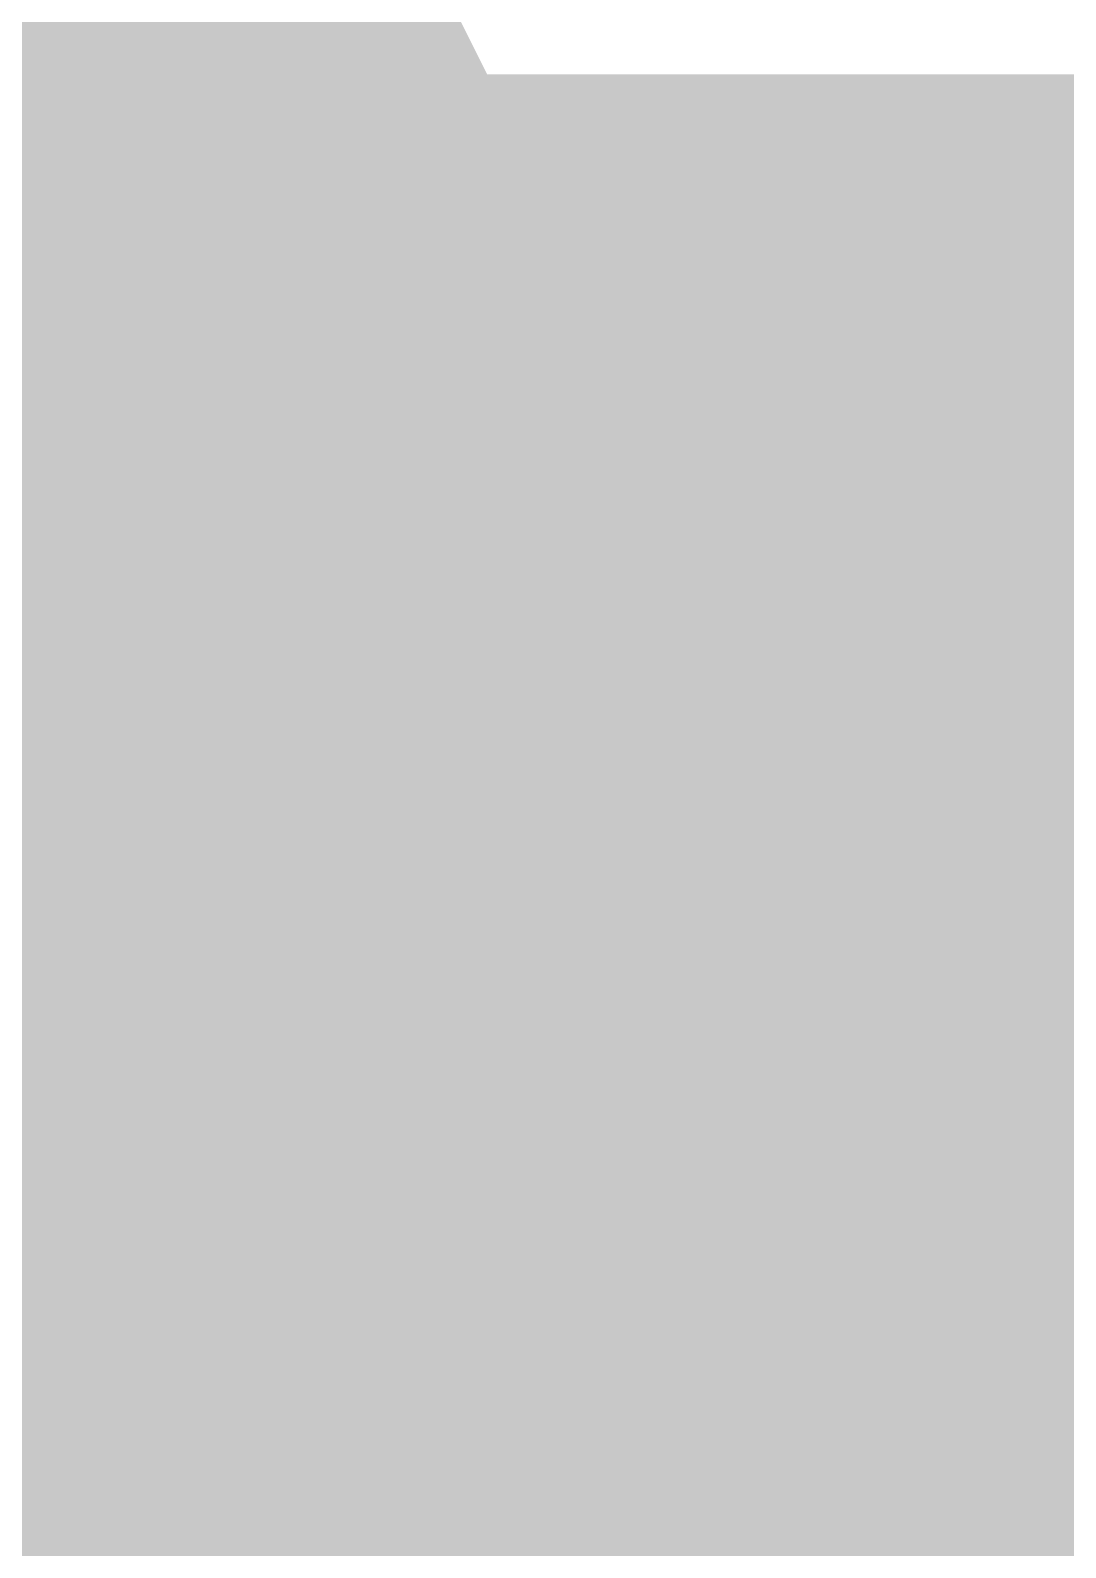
# Model space of a CAD drawing. Header units: inches. Extents: x 0 to 841, y 0 to 594.
# Drawn here: x 380.676 to 381.052, y 552.335 to 552.886 of the extents above; entities that cross this region are included whole.
import ezdxf

# ---------------------------------------------------------------- set-up
doc = ezdxf.new("R2010")
doc.units = ezdxf.units.IN
doc.layers.add('Sheet', color=255, linetype='Continuous')

msp = doc.modelspace()

# ---------------------------------------------------------------- linework, layer by layer
at = {"layer": 'Sheet'}
for points in [[(380.5251, 553.05694, 0.29972, 0.29972, 0), (380.54756, 553.03448, 0.29972, 0.29972, 0), (380.57002, 553.01202, 0.29972, 0.29972, 0), (380.59247, 552.96711, 0.29972, 0.29972, 0), (380.61493, 552.94465, 0.29972, 0.29972, 0), (380.63739, 552.92219, 0.29972, 0.29972, 0), (380.65985, 552.87727, 0.29972, 0.29972, 0), (380.68231, 552.85481, 0.29972, 0.29972, 0), (380.70476, 552.80989, 0.29972, 0.29972, 0), (380.70476, 552.78743, 0.29972, 0.29972, 0), (380.72722, 552.74251, 0.29972, 0.29972, 0), (380.72722, 552.72006, 0.29972, 0.29972, 0), (380.74968, 552.67514, 0.29972, 0.29972, 0), (380.74968, 552.65268, 0.29972, 0.29972, 0), (380.77214, 552.60776, 0.29972, 0.29972, 0), (380.77214, 552.56284, 0.29972, 0.29972, 0), (380.77214, 552.54038, 0.29972, 0.29972, 0), (380.77214, 552.49546, 0.29972, 0.29972, 0)], [(380.5251, 553.05694, 0.29972, 0.29972, 0), (380.54756, 553.03448, 0.29972, 0.29972, 0), (380.57002, 553.01202, 0.29972, 0.29972, 0), (380.59247, 552.96711, 0.29972, 0.29972, 0), (380.61493, 552.94465, 0.29972, 0.29972, 0), (380.63739, 552.92219, 0.29972, 0.29972, 0), (380.65985, 552.87727, 0.29972, 0.29972, 0), (380.68231, 552.85481, 0.29972, 0.29972, 0), (380.70476, 552.80989, 0.29972, 0.29972, 0), (380.70476, 552.78743, 0.29972, 0.29972, 0), (380.72722, 552.74251, 0.29972, 0.29972, 0), (380.72722, 552.72006, 0.29972, 0.29972, 0), (380.74968, 552.67514, 0.29972, 0.29972, 0), (380.74968, 552.65268, 0.29972, 0.29972, 0), (380.77214, 552.60776, 0.29972, 0.29972, 0), (380.77214, 552.56284, 0.29972, 0.29972, 0), (380.77214, 552.54038, 0.29972, 0.29972, 0), (380.77214, 552.49546, 0.29972, 0.29972, 0)], [(380.5251, 553.05694, 0.29972, 0.29972, 0), (380.54756, 553.03448, 0.29972, 0.29972, 0), (380.57002, 553.01202, 0.29972, 0.29972, 0), (380.59247, 552.96711, 0.29972, 0.29972, 0), (380.61493, 552.94465, 0.29972, 0.29972, 0), (380.63739, 552.92219, 0.29972, 0.29972, 0), (380.65985, 552.87727, 0.29972, 0.29972, 0), (380.68231, 552.85481, 0.29972, 0.29972, 0), (380.70476, 552.80989, 0.29972, 0.29972, 0), (380.70476, 552.78743, 0.29972, 0.29972, 0), (380.72722, 552.74251, 0.29972, 0.29972, 0), (380.72722, 552.72006, 0.29972, 0.29972, 0), (380.74968, 552.67514, 0.29972, 0.29972, 0), (380.74968, 552.65268, 0.29972, 0.29972, 0), (380.77214, 552.60776, 0.29972, 0.29972, 0), (380.77214, 552.56284, 0.29972, 0.29972, 0), (380.77214, 552.54038, 0.29972, 0.29972, 0), (380.77214, 552.49546, 0.29972, 0.29972, 0)], [(380.5251, 553.05694, 0.29972, 0.29972, 0), (380.54756, 553.03448, 0.29972, 0.29972, 0), (380.57002, 553.01202, 0.29972, 0.29972, 0), (380.59247, 552.96711, 0.29972, 0.29972, 0), (380.61493, 552.94465, 0.29972, 0.29972, 0), (380.63739, 552.92219, 0.29972, 0.29972, 0), (380.65985, 552.87727, 0.29972, 0.29972, 0), (380.68231, 552.85481, 0.29972, 0.29972, 0), (380.70476, 552.80989, 0.29972, 0.29972, 0), (380.70476, 552.78743, 0.29972, 0.29972, 0), (380.72722, 552.74251, 0.29972, 0.29972, 0), (380.72722, 552.72006, 0.29972, 0.29972, 0), (380.74968, 552.67514, 0.29972, 0.29972, 0), (380.74968, 552.65268, 0.29972, 0.29972, 0), (380.77214, 552.60776, 0.29972, 0.29972, 0), (380.77214, 552.56284, 0.29972, 0.29972, 0), (380.77214, 552.54038, 0.29972, 0.29972, 0), (380.77214, 552.49546, 0.29972, 0.29972, 0)], [(380.61493, 552.94465, 0.09906, 0.09906, 0), (380.63739, 552.92219, 0.09906, 0.09906, 0), (380.65985, 552.87727, 0.09906, 0.09906, 0), (380.68231, 552.85481, 0.09906, 0.09906, 0), (380.70476, 552.80989, 0.09906, 0.09906, 0), (380.70476, 552.78743, 0.09906, 0.09906, 0), (380.72722, 552.74251, 0.09906, 0.09906, 0), (380.72722, 552.72006, 0.09906, 0.09906, 0), (380.74968, 552.67514, 0.09906, 0.09906, 0), (380.74968, 552.65268, 0.09906, 0.09906, 0), (380.77214, 552.60776, 0.09906, 0.09906, 0), (380.77214, 552.56284, 0.09906, 0.09906, 0), (380.77214, 552.54038, 0.09906, 0.09906, 0), (380.77214, 552.49546, 0.09906, 0.09906, 0)], [(380.61493, 552.94465, 0.09906, 0.09906, 0), (380.63739, 552.92219, 0.09906, 0.09906, 0), (380.65985, 552.87727, 0.09906, 0.09906, 0), (380.68231, 552.85481, 0.09906, 0.09906, 0), (380.70476, 552.80989, 0.09906, 0.09906, 0), (380.70476, 552.78743, 0.09906, 0.09906, 0), (380.72722, 552.74251, 0.09906, 0.09906, 0), (380.72722, 552.72006, 0.09906, 0.09906, 0), (380.74968, 552.67514, 0.09906, 0.09906, 0), (380.74968, 552.65268, 0.09906, 0.09906, 0), (380.77214, 552.60776, 0.09906, 0.09906, 0), (380.77214, 552.56284, 0.09906, 0.09906, 0), (380.77214, 552.54038, 0.09906, 0.09906, 0), (380.77214, 552.49546, 0.09906, 0.09906, 0)], [(380.61493, 552.94465, 0.09906, 0.09906, 0), (380.63739, 552.92219, 0.09906, 0.09906, 0), (380.65985, 552.87727, 0.09906, 0.09906, 0), (380.68231, 552.85481, 0.09906, 0.09906, 0), (380.70476, 552.80989, 0.09906, 0.09906, 0), (380.70476, 552.78743, 0.09906, 0.09906, 0), (380.72722, 552.74251, 0.09906, 0.09906, 0), (380.72722, 552.72006, 0.09906, 0.09906, 0), (380.74968, 552.67514, 0.09906, 0.09906, 0), (380.74968, 552.65268, 0.09906, 0.09906, 0), (380.77214, 552.60776, 0.09906, 0.09906, 0), (380.77214, 552.56284, 0.09906, 0.09906, 0), (380.77214, 552.54038, 0.09906, 0.09906, 0), (380.77214, 552.49546, 0.09906, 0.09906, 0)], [(380.61493, 552.94465, 0.09906, 0.09906, 0), (380.63739, 552.92219, 0.09906, 0.09906, 0), (380.65985, 552.87727, 0.09906, 0.09906, 0), (380.68231, 552.85481, 0.09906, 0.09906, 0), (380.70476, 552.80989, 0.09906, 0.09906, 0), (380.70476, 552.78743, 0.09906, 0.09906, 0), (380.72722, 552.74251, 0.09906, 0.09906, 0), (380.72722, 552.72006, 0.09906, 0.09906, 0), (380.74968, 552.67514, 0.09906, 0.09906, 0), (380.74968, 552.65268, 0.09906, 0.09906, 0), (380.77214, 552.60776, 0.09906, 0.09906, 0), (380.77214, 552.56284, 0.09906, 0.09906, 0), (380.77214, 552.54038, 0.09906, 0.09906, 0), (380.77214, 552.49546, 0.09906, 0.09906, 0)], [(380.00857, 552.49546, 0.7493, 0.7493, 0), (385.01666, 552.49546, 0.7493, 0.7493, 0)], [(380.77214, 552.49546, 0.29972, 0.29972, 0), (380.77214, 552.45055, 0.29972, 0.29972, 0), (380.77214, 552.40563, 0.29972, 0.29972, 0), (380.77214, 552.38317, 0.29972, 0.29972, 0), (380.74968, 552.33825, 0.29972, 0.29972, 0), (380.74968, 552.29333, 0.29972, 0.29972, 0), (380.72722, 552.27087, 0.29972, 0.29972, 0), (380.72722, 552.22595, 0.29972, 0.29972, 0), (380.70476, 552.20349, 0.29972, 0.29972, 0), (380.70476, 552.15858, 0.29972, 0.29972, 0)], [(380.77214, 552.49546, 0.29972, 0.29972, 0), (380.77214, 552.45055, 0.29972, 0.29972, 0), (380.77214, 552.40563, 0.29972, 0.29972, 0), (380.77214, 552.38317, 0.29972, 0.29972, 0), (380.74968, 552.33825, 0.29972, 0.29972, 0), (380.74968, 552.29333, 0.29972, 0.29972, 0), (380.72722, 552.27087, 0.29972, 0.29972, 0), (380.72722, 552.22595, 0.29972, 0.29972, 0), (380.70476, 552.20349, 0.29972, 0.29972, 0), (380.70476, 552.15858, 0.29972, 0.29972, 0)], [(380.77214, 552.49546, 0.29972, 0.29972, 0), (380.77214, 552.45055, 0.29972, 0.29972, 0), (380.77214, 552.40563, 0.29972, 0.29972, 0), (380.77214, 552.38317, 0.29972, 0.29972, 0), (380.74968, 552.33825, 0.29972, 0.29972, 0), (380.74968, 552.29333, 0.29972, 0.29972, 0), (380.72722, 552.27087, 0.29972, 0.29972, 0), (380.72722, 552.22595, 0.29972, 0.29972, 0), (380.70476, 552.20349, 0.29972, 0.29972, 0), (380.70476, 552.15858, 0.29972, 0.29972, 0)], [(380.77214, 552.49546, 0.29972, 0.29972, 0), (380.77214, 552.45055, 0.29972, 0.29972, 0), (380.77214, 552.40563, 0.29972, 0.29972, 0), (380.77214, 552.38317, 0.29972, 0.29972, 0), (380.74968, 552.33825, 0.29972, 0.29972, 0), (380.74968, 552.29333, 0.29972, 0.29972, 0), (380.72722, 552.27087, 0.29972, 0.29972, 0), (380.72722, 552.22595, 0.29972, 0.29972, 0), (380.70476, 552.20349, 0.29972, 0.29972, 0), (380.70476, 552.15858, 0.29972, 0.29972, 0)], [(380.77214, 552.49546, 0.29972, 0.29972, 0), (380.77214, 552.49546, 0.29972, 0.29972, 0), (380.77214, 552.49546, 0.29972, 0.29972, 0), (380.77214, 552.49546, 0.29972, 0.29972, 0), (380.77214, 552.49546, 0.29972, 0.29972, 0), (380.77214, 552.49546, 0.29972, 0.29972, 0), (380.77214, 552.49546, 0.29972, 0.29972, 0), (380.77214, 552.49546, 0.29972, 0.29972, 0), (380.77214, 552.49546, 0.29972, 0.29972, 0), (380.77214, 552.49546, 0.29972, 0.29972, 0), (380.77214, 552.49546, 0.29972, 0.29972, 0), (380.77214, 552.49546, 0.29972, 0.29972, 0), (380.77214, 552.49546, 0.29972, 0.29972, 0), (380.77214, 552.49546, 0.29972, 0.29972, 0), (380.77214, 552.49546, 0.29972, 0.29972, 0), (380.77214, 552.49546, 0.29972, 0.29972, 0), (380.77214, 552.49546, 0.29972, 0.29972, 0), (380.77214, 552.49546, 0.29972, 0.29972, 0), (380.77214, 552.49546, 0.29972, 0.29972, 0), (380.77214, 552.49546, 0.29972, 0.29972, 0), (380.77214, 552.49546, 0.29972, 0.29972, 0), (380.77214, 552.49546, 0.29972, 0.29972, 0), (380.77214, 552.49546, 0.29972, 0.29972, 0), (380.77214, 552.49546, 0.29972, 0.29972, 0), (380.77214, 552.49546, 0.29972, 0.29972, 0), (380.77214, 552.49546, 0.29972, 0.29972, 0), (380.77214, 552.49546, 0.29972, 0.29972, 0), (380.77214, 552.49546, 0.29972, 0.29972, 0), (380.77214, 552.49546, 0.29972, 0.29972, 0), (380.77214, 552.49546, 0.29972, 0.29972, 0), (380.77214, 552.49546, 0.29972, 0.29972, 0), (380.77214, 552.49546, 0.29972, 0.29972, 0), (380.77214, 552.49546, 0.29972, 0.29972, 0)], [(380.77214, 552.49546, 0.29972, 0.29972, 0), (380.77214, 552.49546, 0.29972, 0.29972, 0)], [(380.77214, 552.49546, 0.29972, 0.29972, 0), (380.77214, 552.49546, 0.29972, 0.29972, 0), (380.77214, 552.49546, 0.29972, 0.29972, 0), (380.77214, 552.49546, 0.29972, 0.29972, 0), (380.77214, 552.49546, 0.29972, 0.29972, 0), (380.77214, 552.49546, 0.29972, 0.29972, 0), (380.77214, 552.49546, 0.29972, 0.29972, 0), (380.77214, 552.49546, 0.29972, 0.29972, 0), (380.77214, 552.49546, 0.29972, 0.29972, 0), (380.77214, 552.49546, 0.29972, 0.29972, 0), (380.77214, 552.49546, 0.29972, 0.29972, 0), (380.77214, 552.49546, 0.29972, 0.29972, 0), (380.77214, 552.49546, 0.29972, 0.29972, 0), (380.77214, 552.49546, 0.29972, 0.29972, 0), (380.77214, 552.49546, 0.29972, 0.29972, 0), (380.77214, 552.49546, 0.29972, 0.29972, 0), (380.77214, 552.49546, 0.29972, 0.29972, 0), (380.77214, 552.49546, 0.29972, 0.29972, 0), (380.77214, 552.49546, 0.29972, 0.29972, 0), (380.77214, 552.49546, 0.29972, 0.29972, 0), (380.77214, 552.49546, 0.29972, 0.29972, 0), (380.77214, 552.49546, 0.29972, 0.29972, 0), (380.77214, 552.49546, 0.29972, 0.29972, 0), (380.77214, 552.49546, 0.29972, 0.29972, 0), (380.77214, 552.49546, 0.29972, 0.29972, 0), (380.77214, 552.49546, 0.29972, 0.29972, 0), (380.77214, 552.49546, 0.29972, 0.29972, 0), (380.77214, 552.49546, 0.29972, 0.29972, 0), (380.77214, 552.49546, 0.29972, 0.29972, 0), (380.77214, 552.49546, 0.29972, 0.29972, 0), (380.77214, 552.49546, 0.29972, 0.29972, 0), (380.77214, 552.49546, 0.29972, 0.29972, 0), (380.77214, 552.49546, 0.29972, 0.29972, 0)], [(380.77214, 552.49546, 0.29972, 0.29972, 0), (380.77214, 552.49546, 0.29972, 0.29972, 0)], [(380.77214, 552.49546, 0.29972, 0.29972, 0), (380.77214, 552.49546, 0.29972, 0.29972, 0), (380.77214, 552.49546, 0.29972, 0.29972, 0), (380.77214, 552.49546, 0.29972, 0.29972, 0), (380.77214, 552.49546, 0.29972, 0.29972, 0), (380.77214, 552.49546, 0.29972, 0.29972, 0), (380.77214, 552.49546, 0.29972, 0.29972, 0), (380.77214, 552.49546, 0.29972, 0.29972, 0), (380.77214, 552.49546, 0.29972, 0.29972, 0), (380.77214, 552.49546, 0.29972, 0.29972, 0), (380.77214, 552.49546, 0.29972, 0.29972, 0), (380.77214, 552.49546, 0.29972, 0.29972, 0), (380.77214, 552.49546, 0.29972, 0.29972, 0), (380.77214, 552.49546, 0.29972, 0.29972, 0), (380.77214, 552.49546, 0.29972, 0.29972, 0), (380.77214, 552.49546, 0.29972, 0.29972, 0), (380.77214, 552.49546, 0.29972, 0.29972, 0), (380.77214, 552.49546, 0.29972, 0.29972, 0), (380.77214, 552.49546, 0.29972, 0.29972, 0), (380.77214, 552.49546, 0.29972, 0.29972, 0), (380.77214, 552.49546, 0.29972, 0.29972, 0), (380.77214, 552.49546, 0.29972, 0.29972, 0), (380.77214, 552.49546, 0.29972, 0.29972, 0), (380.77214, 552.49546, 0.29972, 0.29972, 0), (380.77214, 552.49546, 0.29972, 0.29972, 0), (380.77214, 552.49546, 0.29972, 0.29972, 0), (380.77214, 552.49546, 0.29972, 0.29972, 0), (380.77214, 552.49546, 0.29972, 0.29972, 0), (380.77214, 552.49546, 0.29972, 0.29972, 0), (380.77214, 552.49546, 0.29972, 0.29972, 0), (380.77214, 552.49546, 0.29972, 0.29972, 0), (380.77214, 552.49546, 0.29972, 0.29972, 0), (380.77214, 552.49546, 0.29972, 0.29972, 0)], [(380.77214, 552.49546, 0.29972, 0.29972, 0), (380.77214, 552.49546, 0.29972, 0.29972, 0)], [(380.77214, 552.49546, 0.29972, 0.29972, 0), (380.77214, 552.49546, 0.29972, 0.29972, 0), (380.77214, 552.49546, 0.29972, 0.29972, 0), (380.77214, 552.49546, 0.29972, 0.29972, 0), (380.77214, 552.49546, 0.29972, 0.29972, 0), (380.77214, 552.49546, 0.29972, 0.29972, 0), (380.77214, 552.49546, 0.29972, 0.29972, 0), (380.77214, 552.49546, 0.29972, 0.29972, 0), (380.77214, 552.49546, 0.29972, 0.29972, 0), (380.77214, 552.49546, 0.29972, 0.29972, 0), (380.77214, 552.49546, 0.29972, 0.29972, 0), (380.77214, 552.49546, 0.29972, 0.29972, 0), (380.77214, 552.49546, 0.29972, 0.29972, 0), (380.77214, 552.49546, 0.29972, 0.29972, 0), (380.77214, 552.49546, 0.29972, 0.29972, 0), (380.77214, 552.49546, 0.29972, 0.29972, 0), (380.77214, 552.49546, 0.29972, 0.29972, 0), (380.77214, 552.49546, 0.29972, 0.29972, 0), (380.77214, 552.49546, 0.29972, 0.29972, 0), (380.77214, 552.49546, 0.29972, 0.29972, 0), (380.77214, 552.49546, 0.29972, 0.29972, 0), (380.77214, 552.49546, 0.29972, 0.29972, 0), (380.77214, 552.49546, 0.29972, 0.29972, 0), (380.77214, 552.49546, 0.29972, 0.29972, 0), (380.77214, 552.49546, 0.29972, 0.29972, 0), (380.77214, 552.49546, 0.29972, 0.29972, 0), (380.77214, 552.49546, 0.29972, 0.29972, 0), (380.77214, 552.49546, 0.29972, 0.29972, 0), (380.77214, 552.49546, 0.29972, 0.29972, 0), (380.77214, 552.49546, 0.29972, 0.29972, 0), (380.77214, 552.49546, 0.29972, 0.29972, 0), (380.77214, 552.49546, 0.29972, 0.29972, 0), (380.77214, 552.49546, 0.29972, 0.29972, 0)], [(380.77214, 552.49546, 0.29972, 0.29972, 0), (380.77214, 552.49546, 0.29972, 0.29972, 0)], [(380.77214, 552.49546, 0.09906, 0.09906, 0), (380.77214, 552.45055, 0.09906, 0.09906, 0), (380.77214, 552.40563, 0.09906, 0.09906, 0), (380.77214, 552.38317, 0.09906, 0.09906, 0), (380.74968, 552.33825, 0.09906, 0.09906, 0), (380.74968, 552.29333, 0.09906, 0.09906, 0), (380.72722, 552.27087, 0.09906, 0.09906, 0)], [(380.77214, 552.49546, 0.09906, 0.09906, 0), (380.77214, 552.45055, 0.09906, 0.09906, 0), (380.77214, 552.40563, 0.09906, 0.09906, 0), (380.77214, 552.38317, 0.09906, 0.09906, 0), (380.74968, 552.33825, 0.09906, 0.09906, 0), (380.74968, 552.29333, 0.09906, 0.09906, 0), (380.72722, 552.27087, 0.09906, 0.09906, 0)], [(380.77214, 552.49546, 0.09906, 0.09906, 0), (380.77214, 552.45055, 0.09906, 0.09906, 0), (380.77214, 552.40563, 0.09906, 0.09906, 0), (380.77214, 552.38317, 0.09906, 0.09906, 0), (380.74968, 552.33825, 0.09906, 0.09906, 0), (380.74968, 552.29333, 0.09906, 0.09906, 0), (380.72722, 552.27087, 0.09906, 0.09906, 0)], [(380.77214, 552.49546, 0.09906, 0.09906, 0), (380.77214, 552.45055, 0.09906, 0.09906, 0), (380.77214, 552.40563, 0.09906, 0.09906, 0), (380.77214, 552.38317, 0.09906, 0.09906, 0), (380.74968, 552.33825, 0.09906, 0.09906, 0), (380.74968, 552.29333, 0.09906, 0.09906, 0), (380.72722, 552.27087, 0.09906, 0.09906, 0)], [(380.77214, 552.49546, 0.09906, 0.09906, 0), (380.77214, 552.49546, 0.09906, 0.09906, 0), (380.77214, 552.49546, 0.09906, 0.09906, 0), (380.77214, 552.49546, 0.09906, 0.09906, 0), (380.77214, 552.49546, 0.09906, 0.09906, 0), (380.77214, 552.49546, 0.09906, 0.09906, 0), (380.77214, 552.49546, 0.09906, 0.09906, 0), (380.77214, 552.49546, 0.09906, 0.09906, 0), (380.77214, 552.49546, 0.09906, 0.09906, 0), (380.77214, 552.49546, 0.09906, 0.09906, 0), (380.77214, 552.49546, 0.09906, 0.09906, 0), (380.77214, 552.49546, 0.09906, 0.09906, 0), (380.77214, 552.49546, 0.09906, 0.09906, 0), (380.77214, 552.49546, 0.09906, 0.09906, 0), (380.77214, 552.49546, 0.09906, 0.09906, 0), (380.77214, 552.49546, 0.09906, 0.09906, 0), (380.77214, 552.49546, 0.09906, 0.09906, 0), (380.77214, 552.49546, 0.09906, 0.09906, 0), (380.77214, 552.49546, 0.09906, 0.09906, 0), (380.77214, 552.49546, 0.09906, 0.09906, 0), (380.77214, 552.49546, 0.09906, 0.09906, 0), (380.77214, 552.49546, 0.09906, 0.09906, 0), (380.77214, 552.49546, 0.09906, 0.09906, 0), (380.77214, 552.49546, 0.09906, 0.09906, 0), (380.77214, 552.49546, 0.09906, 0.09906, 0), (380.77214, 552.49546, 0.09906, 0.09906, 0), (380.77214, 552.49546, 0.09906, 0.09906, 0), (380.77214, 552.49546, 0.09906, 0.09906, 0), (380.77214, 552.49546, 0.09906, 0.09906, 0), (380.77214, 552.49546, 0.09906, 0.09906, 0), (380.77214, 552.49546, 0.09906, 0.09906, 0), (380.77214, 552.49546, 0.09906, 0.09906, 0), (380.77214, 552.49546, 0.09906, 0.09906, 0)], [(380.77214, 552.49546, 0.09906, 0.09906, 0), (380.77214, 552.49546, 0.09906, 0.09906, 0)], [(380.77214, 552.49546, 0.09906, 0.09906, 0), (380.77214, 552.49546, 0.09906, 0.09906, 0), (380.77214, 552.49546, 0.09906, 0.09906, 0), (380.77214, 552.49546, 0.09906, 0.09906, 0), (380.77214, 552.49546, 0.09906, 0.09906, 0), (380.77214, 552.49546, 0.09906, 0.09906, 0), (380.77214, 552.49546, 0.09906, 0.09906, 0), (380.77214, 552.49546, 0.09906, 0.09906, 0), (380.77214, 552.49546, 0.09906, 0.09906, 0), (380.77214, 552.49546, 0.09906, 0.09906, 0), (380.77214, 552.49546, 0.09906, 0.09906, 0), (380.77214, 552.49546, 0.09906, 0.09906, 0), (380.77214, 552.49546, 0.09906, 0.09906, 0), (380.77214, 552.49546, 0.09906, 0.09906, 0), (380.77214, 552.49546, 0.09906, 0.09906, 0), (380.77214, 552.49546, 0.09906, 0.09906, 0), (380.77214, 552.49546, 0.09906, 0.09906, 0), (380.77214, 552.49546, 0.09906, 0.09906, 0), (380.77214, 552.49546, 0.09906, 0.09906, 0), (380.77214, 552.49546, 0.09906, 0.09906, 0), (380.77214, 552.49546, 0.09906, 0.09906, 0), (380.77214, 552.49546, 0.09906, 0.09906, 0), (380.77214, 552.49546, 0.09906, 0.09906, 0), (380.77214, 552.49546, 0.09906, 0.09906, 0), (380.77214, 552.49546, 0.09906, 0.09906, 0), (380.77214, 552.49546, 0.09906, 0.09906, 0), (380.77214, 552.49546, 0.09906, 0.09906, 0), (380.77214, 552.49546, 0.09906, 0.09906, 0), (380.77214, 552.49546, 0.09906, 0.09906, 0), (380.77214, 552.49546, 0.09906, 0.09906, 0), (380.77214, 552.49546, 0.09906, 0.09906, 0), (380.77214, 552.49546, 0.09906, 0.09906, 0), (380.77214, 552.49546, 0.09906, 0.09906, 0)], [(380.77214, 552.49546, 0.09906, 0.09906, 0), (380.77214, 552.49546, 0.09906, 0.09906, 0)], [(380.77214, 552.49546, 0.09906, 0.09906, 0), (380.77214, 552.49546, 0.09906, 0.09906, 0), (380.77214, 552.49546, 0.09906, 0.09906, 0), (380.77214, 552.49546, 0.09906, 0.09906, 0), (380.77214, 552.49546, 0.09906, 0.09906, 0), (380.77214, 552.49546, 0.09906, 0.09906, 0), (380.77214, 552.49546, 0.09906, 0.09906, 0), (380.77214, 552.49546, 0.09906, 0.09906, 0), (380.77214, 552.49546, 0.09906, 0.09906, 0), (380.77214, 552.49546, 0.09906, 0.09906, 0), (380.77214, 552.49546, 0.09906, 0.09906, 0), (380.77214, 552.49546, 0.09906, 0.09906, 0), (380.77214, 552.49546, 0.09906, 0.09906, 0), (380.77214, 552.49546, 0.09906, 0.09906, 0), (380.77214, 552.49546, 0.09906, 0.09906, 0), (380.77214, 552.49546, 0.09906, 0.09906, 0), (380.77214, 552.49546, 0.09906, 0.09906, 0), (380.77214, 552.49546, 0.09906, 0.09906, 0), (380.77214, 552.49546, 0.09906, 0.09906, 0), (380.77214, 552.49546, 0.09906, 0.09906, 0), (380.77214, 552.49546, 0.09906, 0.09906, 0), (380.77214, 552.49546, 0.09906, 0.09906, 0), (380.77214, 552.49546, 0.09906, 0.09906, 0), (380.77214, 552.49546, 0.09906, 0.09906, 0), (380.77214, 552.49546, 0.09906, 0.09906, 0), (380.77214, 552.49546, 0.09906, 0.09906, 0), (380.77214, 552.49546, 0.09906, 0.09906, 0), (380.77214, 552.49546, 0.09906, 0.09906, 0), (380.77214, 552.49546, 0.09906, 0.09906, 0), (380.77214, 552.49546, 0.09906, 0.09906, 0), (380.77214, 552.49546, 0.09906, 0.09906, 0), (380.77214, 552.49546, 0.09906, 0.09906, 0), (380.77214, 552.49546, 0.09906, 0.09906, 0)], [(380.77214, 552.49546, 0.09906, 0.09906, 0), (380.77214, 552.49546, 0.09906, 0.09906, 0)], [(380.77214, 552.49546, 0.09906, 0.09906, 0), (380.77214, 552.49546, 0.09906, 0.09906, 0), (380.77214, 552.49546, 0.09906, 0.09906, 0), (380.77214, 552.49546, 0.09906, 0.09906, 0), (380.77214, 552.49546, 0.09906, 0.09906, 0), (380.77214, 552.49546, 0.09906, 0.09906, 0), (380.77214, 552.49546, 0.09906, 0.09906, 0), (380.77214, 552.49546, 0.09906, 0.09906, 0), (380.77214, 552.49546, 0.09906, 0.09906, 0), (380.77214, 552.49546, 0.09906, 0.09906, 0), (380.77214, 552.49546, 0.09906, 0.09906, 0), (380.77214, 552.49546, 0.09906, 0.09906, 0), (380.77214, 552.49546, 0.09906, 0.09906, 0), (380.77214, 552.49546, 0.09906, 0.09906, 0), (380.77214, 552.49546, 0.09906, 0.09906, 0), (380.77214, 552.49546, 0.09906, 0.09906, 0), (380.77214, 552.49546, 0.09906, 0.09906, 0), (380.77214, 552.49546, 0.09906, 0.09906, 0), (380.77214, 552.49546, 0.09906, 0.09906, 0), (380.77214, 552.49546, 0.09906, 0.09906, 0), (380.77214, 552.49546, 0.09906, 0.09906, 0), (380.77214, 552.49546, 0.09906, 0.09906, 0), (380.77214, 552.49546, 0.09906, 0.09906, 0), (380.77214, 552.49546, 0.09906, 0.09906, 0), (380.77214, 552.49546, 0.09906, 0.09906, 0), (380.77214, 552.49546, 0.09906, 0.09906, 0), (380.77214, 552.49546, 0.09906, 0.09906, 0), (380.77214, 552.49546, 0.09906, 0.09906, 0), (380.77214, 552.49546, 0.09906, 0.09906, 0), (380.77214, 552.49546, 0.09906, 0.09906, 0), (380.77214, 552.49546, 0.09906, 0.09906, 0), (380.77214, 552.49546, 0.09906, 0.09906, 0), (380.77214, 552.49546, 0.09906, 0.09906, 0)], [(380.77214, 552.49546, 0.09906, 0.09906, 0), (380.77214, 552.49546, 0.09906, 0.09906, 0)]]:
    msp.add_lwpolyline(points, format="xyseb", dxfattribs=at)

doc.saveas('drawing.dxf')
